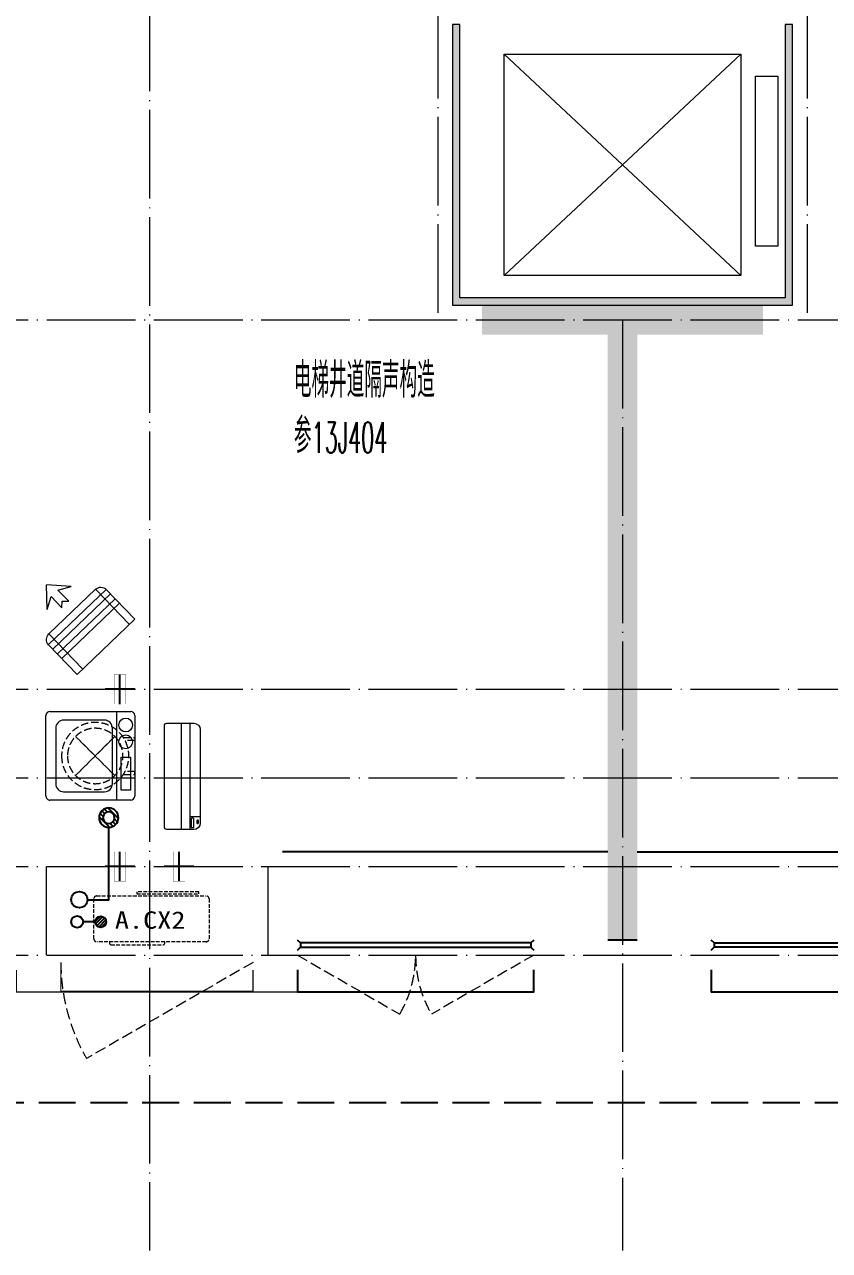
# Model space of a CAD drawing. Extents: x 27938 to 725830, y -209821 to 1628073.
# Drawn here: x 309171 to 314617, y 671157 to 679457 of the extents above; entities that cross this region are included whole.
import ezdxf

# ---------------------------------------------------------------- set-up
doc = ezdxf.new("R2010")
doc.units = 0
doc.header["$LTSCALE"] = 1000
doc.header["$MEASUREMENT"] = 0
for name, pattern in [('$1$DASH', [0.35, 0.25, -0.1]), ('DASH', [0.35, 0.25, -0.1]), ('DOTE', [2.42, 2, -0.2, 0.02, -0.2])]:
    doc.linetypes.add(name, pattern=pattern)
for name, color, linetype in [('3-栏杆1', 135, 'Continuous'), ('3.5方案汇报，与郭总、侯月琴确定户型_t8$0$2020.03.04 -1安徽标准化洋房户型(UA）_t8_t8$0$看线', 154, 'Continuous'), ('EQUIP_地漏', 7, 'Continuous'), ('PUB_TEXT', 4, 'Continuous'), ('VPIPE-凝结', 150, 'Continuous'), ('VPIPE-废水', 31, 'Continuous'), ('保温', 6, 'Continuous'), ('卫生间', 6, 'Continuous'), ('机电标识类', 1, 'Continuous'), ('看线', 251, 'Continuous')]:
    doc.layers.add(name, color=color, linetype=linetype)
for name, color, linetype, lineweight in [('3.5方案汇报，与郭总、侯月琴确定户型_t8$0$STAIR', 2, 'Continuous', 18), ('DOTE', 19, 'DOTE', 9), ('LVTRY', 1, 'Continuous', 13), ('WINDOW', 144, 'Continuous', 15), ('填充', 251, 'Continuous', 5), ('平面-空调室内机', 176, 'Continuous', 9), ('平面-空调预留孔', 173, 'Continuous', 15), ('空调', 76, 'Continuous', 13), ('粉刷', 251, 'Continuous', 9)]:
    doc.layers.add(name, color=color, linetype=linetype, lineweight=lineweight)
doc.styles.add('_TCH_DIM', font='SIMPLEX.shx', dxfattribs={"width": 0.7, "bigfont": 'GBCBIG.shx'})
doc.styles.add('黑体', font='')
doc.styles.get('黑体').set_extended_font_data('SimHei')
pattern_1 = [(90, (-503782.47, -516048.461), (-16.49778, 1e-15), [9.525, -19.05]), (210, (-503782.47, -516048.461), (8.24889, -14.2874966), [9.525, -19.05]), (150, (-503782.47, -516038.936), (-8.24889, -14.2874966), [9.525, -19.05])]

# ---------------------------------------------------------------- blocks, each defined once
blk = doc.blocks.new('RECTANG')
for p, q in [((1, 1), (0, 1)), ((0, 1), (0, 0)), ((1, 0), (1, 1)), ((0, 0), (1, 0))]:
    blk.add_line(p, q)
blk = doc.blocks.new('洗衣机')
at = {"layer": 'LVTRY'}
for p, q in [((3790993.7, 243444.5), (3790993.7, 242899.1)), ((3791567.4, 243472.1), (3791021, 243472.1)), ((3791116.5, 243472.1), (3791116.5, 242871.5)), ((3791594.6, 242899.1), (3791594.6, 243444.5)), ((3791145.1, 242982.5), (3791145.1, 243358)), ((3791199, 243412.7), (3791474.9, 243412.7)), ((3791528.8, 243358), (3791528.8, 242982.5)), ((3791021, 242871.5), (3791567.4, 242871.5)), ((3791474.9, 242927.8), (3791199, 242927.8))]:
    blk.add_line(p, q, dxfattribs=at)
at = {"layer": 'LVTRY', "extrusion": (0, 0, -1)}
for centre, major_axis, start_param, end_param in [((3791021, 243444.5), (0, 27.6), -1.570796, 0), ((3791567.4, 243444.5), (0, 27.6), 0, 1.570796), ((3791055.1, 243379.8), (0, 46.9), 3.141593, 9.424778), ((3791199, 243358), (0, 54.7), 4.712389, 6.283185), ((3791474.9, 243358), (0, 54.7), 0, 1.570796), ((3791055.1, 243265.7), (0, 46.9), 3.141593, 9.424778), ((3791199, 242982.5), (0, 54.7), 3.141593, 4.712389), ((3791474.9, 242982.5), (0, 54.7), 1.570796, 3.141593), ((3791021, 242899.1), (0, 27.6), 3.141593, 4.712389), ((3791567.4, 242899.1), (0, 27.6), 1.570796, 3.141593)]:
    blk.add_ellipse(centre, major_axis=major_axis, ratio=0.986385, start_param=start_param, end_param=end_param, dxfattribs=at)
at = {"layer": 'LVTRY', "xscale": 63.25620569481588, "yscale": 224.5369532744355, "zscale": 64.12934308941763, "rotation": 180}
blk.add_blockref('RECTANG', (3791085.2, 243162.4), dxfattribs=at)
blk = doc.blocks.new('$TwtSys$00000543')
for p, q in [((-94, -9), (9, 94)), ((-9, -94), (94, 9)), ((12, 55), (42, 84)), ((40, 40), (66, 66)), ((55, 12), (84, 42)), ((-84, -42), (-55, -12)), ((-66, -66), (-40, -40)), ((-42, -84), (-12, -55))]:
    blk.add_line(p, q)
for radius in [94, 56.4]:
    blk.add_circle((0, 0), radius)
blk = doc.blocks.new('dnfhfn')
at = {"linetype": '$1$DASH', "ltscale": 0.2}
for p, q in [((101.9, 495, 0), (121.9, 495, 0)), ((101.9, 417.2, 0), (101.9, 495, 0)), ((121.9, 495, 0), (121.9, 429, 0)), ((353.1, 495, 0), (333.1, 495, 0)), ((333.1, 495, 0), (333.1, 429, 0)), ((353.1, 417.2, 0), (353.1, 495, 0))]:
    blk.add_line(p, q, dxfattribs=at)
at = {"linetype": '$1$DASH', "ltscale": 0.2, "elevation": 0}
for points in [[(94.9, 360.1), (94.9, 360.1), (360.1, 94.9), (360.1, 94.9)], [(360.1, 360.1), (94.9, 94.9), (94.9, 94.9), (360.1, 360.1)]]:
    blk.add_lwpolyline(points, close=True, dxfattribs=at)
at = {"linetype": '$1$DASH', "ltscale": 0.2}
for radius in [227.5, 187.5]:
    blk.add_circle((227.5, 227.5, 0), radius, dxfattribs=at)
blk = doc.blocks.new('$TwtSys$00000141')
at = {"color": 1}
for p, q in [((-47, 4), (-5, 46)), ((-47, 4), (-5, 46)), ((-44, -18), (18, 44)), ((-44, -18), (18, 44)), ((-33, -33), (33, 33)), ((-33, -33), (33, 33)), ((-16, -44), (44, 16)), ((-16, -44), (44, 16)), ((6, -46), (46, -6)), ((6, -46), (46, -6))]:
    blk.add_line(p, q, dxfattribs=at)
blk.add_circle((0, 0), 47, dxfattribs=at)
blk.add_circle((0, 0), 47, dxfattribs=at)
blk = doc.blocks.new('ferre')
at = {"layer": '平面-空调预留孔', "linetype": 'DASH', "ltscale": 0.1}
for p, q in [((93392.7, 115403.5), (93392.7, 115393.5)), ((93402.7, 115383.5), (93755.6, 115383.5)), ((93765.6, 115393.5), (93765.6, 115403.5))]:
    blk.add_line(p, q, dxfattribs=at)
blk.add_lwpolyline([(94045.9, 115403.5), (93305.9, 115403.5, -0.414214), (93285.9, 115423.5), (93285.9, 115693.5, -0.414214), (93305.9, 115713.5), (94045.9, 115713.5, -0.414214), (94065.9, 115693.5), (94065.9, 115423.5, -0.414214)], format="xyb", close=True, dxfattribs=at)
blk.add_lwpolyline([(93996.7, 115742.6), (93576.8, 115742.6), (93576.8, 115727.5), (93996.7, 115727.5)], close=True, dxfattribs=at)
for centre, start, end in [((93402.7, 115393.5), 180, 270), ((93755.6, 115393.5), 270, 0)]:
    blk.add_arc(centre, 10, start, end, dxfattribs=at)
at = {"layer": '平面-空调预留孔', "color": 251, "linetype": 'DASH', "ltscale": 0.1, "true_color": 0x636466, "style": '黑体', "width": 1.2}
blk.add_text('A.CX2', height=117.05, dxfattribs=at).set_placement((93428.3, 115492.1))
blk = doc.blocks.new('fergve')
at = {"layer": '平面-空调预留孔', "linetype": 'DASH', "ltscale": 0.1}
blk.add_blockref('ferre', (25670, -60415.8), dxfattribs=at)
blk = doc.blocks.new('dasdasf1sa2f31as32f')
for p, q in [((-116, 585.6), (43.3, 640.5)), ((-22.8, 585.5), (-116, 585.6)), ((-22.8, 585.5), (-73.4, 493.2)), ((82.7, 476.6), (43.3, 640.5)), ((-473.5, 259.7), (-339.5, 504)), ((-269.8, 524.3), (-427.7, 236.5)), ((134.6, 245.5), (-338.8, 505.1)), ((-269.8, 524.3), (113.7, 314)), ((-31.3, 504.4), (-73.4, 493.2)), ((-18.1, 462.9), (-31.3, 504.4)), ((32.4, 555.1), (-18.1, 462.9)), ((82.7, 476.6), (32.4, 555.1)), ((92.6, 168.8), (-380.9, 428.5)), ((114.7, 208.4), (-359.1, 468.2)), ((72.3, 131.9), (-401.1, 391.6)), ((0, 0), (-473.5, 259.7)), ((113.7, 314), (-44.2, 26.2)), ((134, 244.4), (0, 0))]:
    blk.add_line(p, q)
for centre, start, end in [((-294.5, 479.4), 61.25933, 151.25933), ((89, 269), 331.25933, 61.25933)]:
    blk.add_arc(centre, 51.3, start, end)
blk = doc.blocks.new('dongkong')
blk.add_wipeout([(-603756, 210771), (-603756, 210570.8), (-603836, 210570.8), (-603836, 210771)])
at = {"layer": '机电标识类', "color": 250, "linetype": 'DASH', "ltscale": 400}
for p, q in [((-603796, 210771), (-603796, 210570.8)), ((-603896, 210670.7), (-603696, 210670.7))]:
    blk.add_line(p, q, dxfattribs=at)
at = {"layer": '空调', "color": 6, "linetype": 'DASH', "const_width": 2}
blk.add_lwpolyline([(-603756, 210771), (-603756, 210570.8), (-603836, 210570.8), (-603836, 210771)], close=True, dxfattribs=at)
blk = doc.blocks.new('A$C001338C2')
for p, q in [((0, 249), (0, 22)), ((845, 304), (55, 304)), ((109, 215), (109, 304)), ((900, 22), (900, 249)), ((22, 0), (878, 0))]:
    blk.add_line(p, q)
at = {"lineweight": 5}
for p, q in [((900, 215), (0, 215)), ((900, 143), (0, 143))]:
    blk.add_line(p, q, dxfattribs=at)
for points in [[(89, 226), (22, 226, -0.414214), (17, 232), (17, 243, -0.414214), (22, 249), (89, 249, -0.414214), (95, 243), (95, 232, -0.414214)], [(73, 275), (57, 275, -0.414214), (51, 281), (51, 283, -0.414214), (57, 289), (73, 289, -0.414214), (79, 283), (79, 281, -0.414214)]]:
    blk.add_lwpolyline(points, format="xyb", close=True)
for centre, radius, start, end in [((55, 249), 55, 90, 180), ((845, 249), 55, 360, 90), ((22, 22), 22, 180, 270), ((878, 22), 22, 270, 360)]:
    blk.add_arc(centre, radius, start, end)
blk = doc.blocks.new('A$C263B1184')
at = {"layer": '保温', "linetype": 'Continuous', "ltscale": 10}
h = blk.add_hatch(dxfattribs=at)
h.set_pattern_fill('HEX', color=251, scale=10, angle=90, style=0)
h.set_pattern_definition(pattern_1)
h.paths.add_polyline_path([(1050.1, 4100), (1050.1, 4300), (-850, 4300), (-850, 4100)])
h = blk.add_hatch(dxfattribs=at)
h.set_pattern_fill('HEX', color=251, scale=10, angle=90, style=0)
h.set_pattern_definition(pattern_1)
h.paths.add_polyline_path([(0.1, 0), (200.1, 0), (200.1, 4100), (0.1, 4100)])
at = {"layer": '保温', "color": 251, "linetype": 'ByBlock', "ltscale": 10}
blk.add_line((0, 0), (200, 0), dxfattribs=at)
blk = doc.blocks.new('GDRDADWDAD')
at = {"layer": 'DOTE', "linetype": 'DOTE', "ltscale": 0.3}
for p, q in [((310016.6, 681057.2), (310016.6, 671157.2)), ((311966.6, 679557.2), (311966.6, 677457.2)), ((314466.6, 679557.2), (314466.6, 677457.2)), ((270116.6, 677457.2), (328916.6, 677457.2)), ((313216.6, 677457.2), (313216.6, 671157.2)), ((270116.6, 674957.2), (328916.6, 674957.2)), ((270116.6, 674357.2), (328916.6, 674357.2)), ((270116.6, 673757.2), (328916.6, 673757.2)), ((309316.6, 673757.2), (309316.6, 673157.2)), ((310816.6, 673757.2), (310816.6, 673157.2)), ((270116.6, 673157.2), (328916.6, 673157.2))]:
    blk.add_line(p, q, dxfattribs=at)
blk = doc.blocks.new('HFGHFHF')
at = {"layer": '卫生间', "color": 159, "linetype": 'DASH', "true_color": 0x22346e}
blk.add_lwpolyline([(282616.8, 689157.2), (280916.6, 689157.2), (280916.6, 684657.2), (280916.6, 684657.2), (280916.6, 684357.2), (272916.6, 684357.2), (272916.6, 683357.2), (271116.6, 683357.2), (271116.6, 673357.2), (273766.6, 673357.2), (273766.6, 672157.2), (297866.6, 672157.2), (297866.6, 673357.2), (299516.6, 673357.2)], dxfattribs=at)

msp = doc.modelspace()

# ---------------------------------------------------------------- hatches: boundary and pattern name
at = {"layer": '填充'}
h = msp.add_hatch(dxfattribs=at)
h.set_pattern_fill('隔热材料02', color=256, scale=100, style=0)
h.set_pattern_definition([(0, (-888391.82, 68818.54), (0, 50), []), (0, (-888391.82, 68835.207), (0, 50), []), (270, (-888348.077, 68843.84), (50, -9e-15), [5.01775, -44.98225]), (270, (-888385.536, 68843.84), (50, -9e-15), [5.01775, -44.98225]), (90, (-888360.024, 68809.91), (-50, 3e-15), [5.01775, -44.98225]), (90, (-888373.59, 68809.91), (-50, 3e-15), [5.01775, -44.98225]), (180, (-888341.794, 68801.874), (-6e-15, -50), [50.02425, 0.02425]), (135, (-888355.75, 68804.383), (3e-15, 49.99987405), [4.268, -66.44275]), (116.56505, (-888308.77, 68807.4), (0.00011283, 49.99993342), [2.805, -108.9985]), (116.56505, (-888358.77, 68807.4), (0.00011283, 49.99993342), [2.805, -108.9985]), (153.43495, (-888300.734, 68801.874), (-0.0001128, 49.9999334), [5.61, -106.1935]), (153.43495, (-888350.734, 68801.874), (-0.0001128, 49.9999334), [5.61, -106.1935]), (63.43495, (-888310.024, 68814.927), (-0.00011283, 49.99993342), [26.714, -85.0895]), (63.43495, (-888360.024, 68814.927), (-0.00011283, 49.99993342), [26.714, -85.0895]), (116.56505, (-888298.077, 68843.839), (0.00011283, 49.99993342), [2.805, -108.9985]), (116.56505, (-888348.077, 68843.839), (0.00011283, 49.99993342), [2.805, -108.9985]), (135, (-888349.33, 68846.347), (3e-15, 49.99987405), [4.268, -66.44275]), (153.43495, (-888302.35, 68849.365), (-0.0001128, 49.9999334), [5.61, -106.1935]), (153.43495, (-888352.35, 68849.365), (-0.0001128, 49.9999334), [5.61, -106.1935]), (45, (-888384.28, 68846.347), (0, 49.99987405), [4.268, -66.44275]), (63.43495, (-888335.536, 68843.839), (-0.00011283, 49.99993342), [2.805, -108.9985]), (63.43495, (-888385.536, 68843.839), (-0.00011283, 49.99993342), [2.805, -108.9985]), (26.56505, (-888331.264, 68849.365), (0.0001128, 49.9999334), [5.61, -106.1935]), (26.56505, (-888381.264, 68849.365), (0.0001128, 49.9999334), [5.61, -106.1935]), (116.56505, (-888323.59, 68814.927), (0.00011283, 49.99993342), [26.714, -85.0895]), (116.56505, (-888373.59, 68814.927), (0.00011283, 49.99993342), [26.714, -85.0895]), (45, (-888377.86, 68804.383), (0, 49.99987405), [4.268, -66.44275]), (63.43495, (-888324.843, 68807.4), (-0.00011283, 49.99993342), [2.805, -108.9985]), (63.43495, (-888374.843, 68807.4), (-0.00011283, 49.99993342), [2.805, -108.9985]), (26.56505, (-888332.88, 68801.874), (0.0001128, 49.9999334), [5.61, -106.1935]), (26.56505, (-888382.88, 68801.874), (0.0001128, 49.9999334), [5.61, -106.1935])])
h.paths.add_polyline_path([(312116.6, 679457.2), (312066.6, 679457.2), (312066.6, 677557.2), (314366.6, 677557.2), (314366.6, 679457.2), (314316.6, 679457.2), (314316.6, 677607.2), (312116.6, 677607.2)])

# ---------------------------------------------------------------- linework, layer by layer
at = {"color": 30, "const_width": 8}
for points in [[(309116.6, 673057.2), (309116.6, 672907.2), (309416.6, 672907.2), (309416.6, 673057.2)], [(310716.6, 673057.2), (310716.6, 672907.2), (311016.6, 672907.2), (311016.6, 673057.2)]]:
    msp.add_lwpolyline(points, dxfattribs=at)
at = {"layer": '3-栏杆1', "color": 5}
for p, q in [((311036.8, 673239.4), (311016.6, 673257.2)), ((311016.6, 673257.2), (311036.8, 673239.4)), ((312596.3, 673239.3), (311036.8, 673239.4)), ((311036.8, 673239.4), (311036.8, 673210.1)), ((312596.3, 673239.4), (312616.6, 673257.2)), ((312616.6, 673257.2), (312596.3, 673239.4)), ((312596.3, 673239.4), (312596.3, 673210.1)), ((313836.8, 673239.4), (313816.6, 673257.2)), ((313816.6, 673257.2), (313836.8, 673239.4)), ((313836.8, 673239.3), (315396.3, 673239.4)), ((313836.8, 673239.4), (313836.8, 673210.1)), ((311016.6, 673190.3), (311036.8, 673210.1)), ((311036.8, 673210.1), (312596.3, 673210)), ((312596.3, 673210.1), (312616.6, 673190.3)), ((312616.6, 673190.3), (312596.3, 673210.1)), ((313836.8, 673210.1), (313816.6, 673190.3)), ((313816.6, 673190.3), (313836.8, 673210.1)), ((315396.3, 673210.1), (313836.8, 673210))]:
    msp.add_line(p, q, dxfattribs=at)
at = {"layer": '3.5方案汇报，与郭总、侯月琴确定户型_t8$0$2020.03.04 -1安徽标准化洋房户型(UA）_t8_t8$0$看线', "ltscale": 10}
for p, q in [((313116.6, 673857.2), (310916.6, 673857.2)), ((313316.6, 673857.2), (315516.6, 673857.2))]:
    msp.add_line(p, q, dxfattribs=at)
at = {"layer": '3.5方案汇报，与郭总、侯月琴确定户型_t8$0$STAIR'}
for p, q in [((314016.6, 679257.2), (312416.6, 677757.2)), ((312416.6, 679257.2), (314016.6, 677757.2))]:
    msp.add_line(p, q, dxfattribs=at)
for points in [[(312416.6, 677757.2), (312416.6, 679257.2), (314016.6, 679257.2), (314016.6, 677757.2)], [(314116.6, 677957.2), (314116.6, 679107.2), (314266.6, 679107.2), (314266.6, 677957.2)]]:
    msp.add_lwpolyline(points, close=True, dxfattribs=at)
at = {"layer": 'VPIPE-凝结', "ltscale": 0.1}
for points in [[(309596.6, 673532.2), (309740.7, 673532.2), (309740.7, 674021.4)], [(309649, 673382.2), (309566.6, 673382.2)]]:
    msp.add_lwpolyline(points, dxfattribs=at)
at = {"layer": 'VPIPE-凝结'}
msp.add_circle((309526.6, 673382.2), 40, dxfattribs=at)
at = {"layer": 'VPIPE-废水'}
msp.add_circle((309541.6, 673532.2), 55, dxfattribs=at)
at = {"layer": 'WINDOW', "color": 250, "linetype": 'DASH', "ltscale": 0.3}
for points in [[(311016.6, 673157.2), (311709.4, 672757.2, 0.131652), (311816.6, 673157.2)], [(312616.6, 673157.2), (311923.8, 672757.2, -0.131652), (311816.6, 673157.2)], [(310716.6, 673107.2), (309590.7, 672457.2, -0.131652), (309416.6, 673107.2)]]:
    msp.add_lwpolyline(points, format="xyb", dxfattribs=at)
at = {"layer": '填充'}
msp.add_lwpolyline([(312116.6, 679457.2), (312066.6, 679457.2), (312066.6, 677557.2), (314366.6, 677557.2), (314366.6, 679457.2), (314316.6, 679457.2), (314316.6, 677607.2), (312116.6, 677607.2)], close=True, dxfattribs=at)
at = {"layer": '看线', "color": 202, "ltscale": 0.5}
for points in [[(311016.6, 673057.2), (311016.6, 672907.2), (312616.6, 672907.2), (312616.6, 673057.2)], [(313816.6, 673057.2), (313816.6, 672907.2), (315416.6, 672907.2), (315416.6, 673057.2)], [(310716.6, 672907.2), (309416.6, 672907.2)]]:
    msp.add_lwpolyline(points, dxfattribs=at)

# ---------------------------------------------------------------- block references
at = {"layer": 'EQUIP_地漏', "xscale": -0.7000000000000001, "yscale": 0.7000000000000001, "zscale": 0.7}
msp.add_blockref('$TwtSys$00000543', (309740.7, 674087.2), dxfattribs=at)
at = {"layer": 'EQUIP_地漏', "xscale": -0.8, "yscale": -0.8, "zscale": 0.8, "rotation": 180}
msp.add_blockref('$TwtSys$00000141', (309686.6, 673382.2), dxfattribs=at)
at = {"layer": '平面-空调室内机', "ltscale": 0.3, "rotation": 180}
msp.add_blockref('dongkong', (-293579.5, 884428), dxfattribs=at)
at = {"layer": '平面-空调预留孔', "xscale": -1}
for name, p, rotation in [('dasdasf1sa2f31as32f', (309526.3, 675057.2), 15.00000000331026), ('dnfhfn', (309421.5, 674277.5, 0), 270)]:
    msp.add_blockref(name, p, dxfattribs=dict(at, rotation=rotation))
at = {"layer": '平面-空调预留孔', "xscale": -0.800000000046565, "yscale": 0.800000000046565, "zscale": 0.800000000046565, "rotation": 269.9999997665698}
msp.add_blockref('A$C001338C2', (310116.7, 674007.2), dxfattribs=at)
at = {"layer": '平面-空调预留孔'}
msp.add_blockref('fergve', (190683.6, 618259.5), dxfattribs=at)
at = {"layer": '粉刷', "xscale": -1}
msp.add_blockref('洗衣机', (4100910.3, 431334.8), dxfattribs=at)

# ---------------------------------------------------------------- texts
at = {"layer": 'PUB_TEXT', "color": 3, "style": '_TCH_DIM'}
for s, height, width, p in [('电梯井道隔声构造', 236.31, 0.7, (310993.2, 676931.4)), ('参', 236.3, 0.7, (310993.2, 676556.7)), ('13J404', 208.25, 0.494118, (311113.6, 676556.7))]:
    msp.add_text(s, height=height, dxfattribs=dict(at, width=width)).set_placement(p)

# ---------------------------------------------------------------- next in the draw order: block references
at = {"layer": '平面-空调室内机', "ltscale": 0.3, "rotation": 180}
for p in [(-293979.6, 885627.9), (-293979.6, 884428)]:
    msp.add_blockref('dongkong', p, dxfattribs=at)

# ---------------------------------------------------------------- next in the draw order: block references
msp.add_blockref('GDRDADWDAD', (0, 0))
at = {"xscale": -1}
for name, p in [('HFGHFHF', (599033.2, 0)), ('A$C263B1184', (313316.6, 673257.2))]:
    msp.add_blockref(name, p, dxfattribs=at)

doc.saveas('drawing.dxf')
